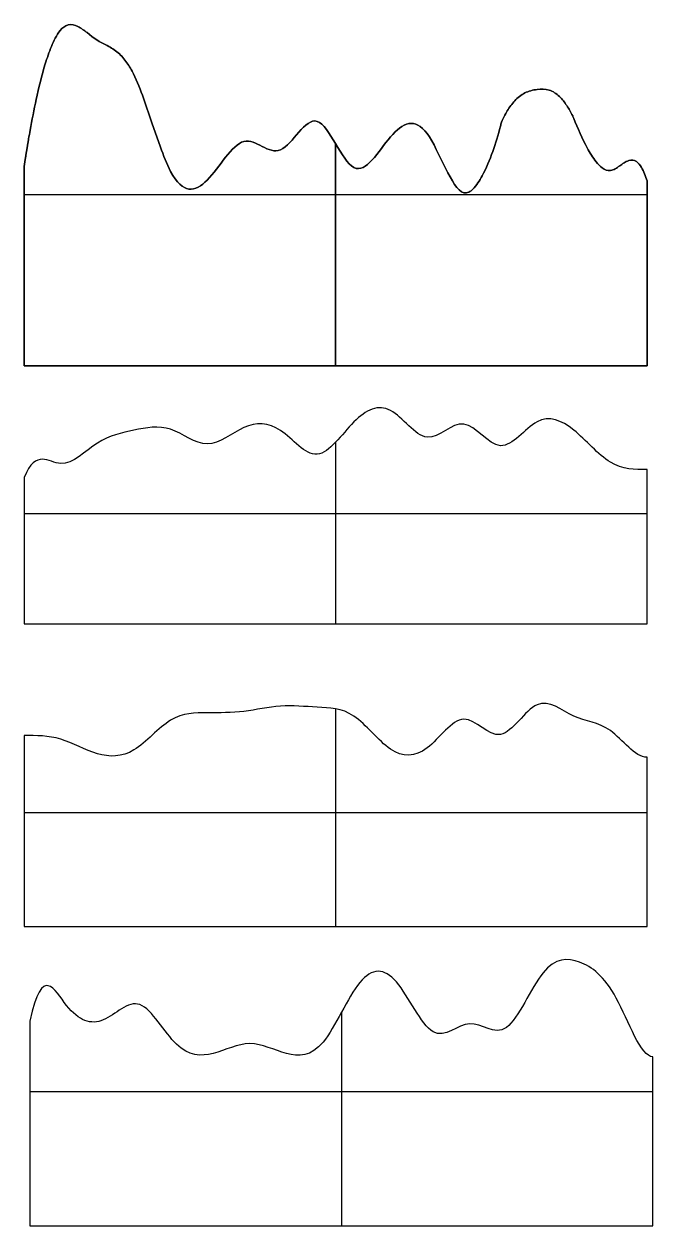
# Model space of a CAD drawing. Header units: inches. Extents: x 255 to 702, y 52 to 457.
# Drawn here: x 255 to 467, y 51.9 to 457.1 of the extents above; entities that cross this region are included whole.
import ezdxf

# ---------------------------------------------------------------- set-up
doc = ezdxf.new("R2010")
doc.units = ezdxf.units.IN
doc.header["$MEASUREMENT"] = 0
doc.layers.add('海浪$关键海浪支撑', color=18, linetype='Continuous', true_color=0x000000)

msp = doc.modelspace()

# ---------------------------------------------------------------- linework, layer by layer
at = {"layer": '海浪$关键海浪支撑'}
for p, q in [((267.22, 454.94, 238.11), (267.22, 454.94, 239.11)), ((269.91, 456.82, 238.11), (269.91, 456.82, 239.11)), ((273.16, 456.28, 238.11), (273.16, 456.28, 239.11)), ((276.24, 454.21, 238.11), (276.24, 454.21, 239.11)), ((279.22, 451.99, 238.11), (279.22, 451.99, 239.11)), ((283.07, 449.85, 238.11), (283.07, 449.85, 239.11)), ((264.21, 449.51, 238.11), (264.21, 449.51, 239.11)), ((286.73, 447.38, 238.11), (286.73, 447.38, 239.11)), ((262.16, 443.66, 238.11), (262.16, 443.66, 239.11)), ((289.68, 444.08, 238.11), (289.68, 444.08, 239.11)), ((291.92, 440.26, 238.11), (291.92, 440.26, 239.11)), ((423.8, 433.86, 238.11), (423.8, 433.86, 239.11)), ((427.94, 435.04, 238.11), (427.94, 435.04, 239.11)), ((432, 434.81, 238.11), (432, 434.81, 239.11)), ((259.11, 431.68, 238.11), (259.11, 431.68, 239.11)), ((295.26, 432.14, 238.11), (295.26, 432.14, 239.11)), ((295.26, 432.14, 239.11), (298.13, 423.84, 239.11)), ((298.13, 423.84, 238.11), (295.26, 432.14, 238.11)), ((295.26, 432.14, 238.61), (298.13, 423.84, 238.61)), ((420.4, 431.23, 238.11), (420.4, 431.23, 239.11)), ((435.47, 432.69, 238.11), (435.47, 432.69, 239.11)), ((437.95, 429.61, 238.11), (437.95, 429.61, 239.11)), ((296.72, 428, 238.11), (296.72, 428, 239.11)), ((416.88, 425.96, 238.11), (416.88, 425.96, 239.11)), ((417.91, 427.81, 238.11), (417.91, 427.81, 239.11)), ((438.98, 427.92, 238.11), (438.98, 427.92, 239.11)), ((439.94, 426.19, 238.11), (439.94, 426.19, 239.11)), ((298.13, 423.84, 238.11), (298.13, 423.84, 239.11)), ((298.13, 423.84, 239.11), (301.01, 415.54, 239.11)), ((301.01, 415.54, 238.11), (298.13, 423.84, 238.11)), ((298.13, 423.84, 238.61), (301.01, 415.54, 238.61)), ((353.82, 424.29, 238.11), (353.82, 424.29, 239.11)), ((415.59, 422.64, 238.11), (415.59, 422.64, 239.11)), ((415.95, 424.05, 238.11), (415.95, 424.05, 239.11)), ((440.29, 425.26, 238.11), (440.29, 425.26, 239.11)), ((256.38, 417.44, 238.11), (256.38, 417.44, 239.11)), ((256.42, 417.63, 238.11), (256.42, 417.63, 239.11)), ((256.54, 418.38, 238.11), (256.54, 418.38, 239.11)), ((257.06, 421.28, 238.11), (257.06, 421.28, 239.11)), ((299.54, 419.68, 238.11), (299.54, 419.68, 239.11)), ((329.12, 417.52, 238.11), (329.12, 417.52, 239.11)), ((378.53, 419.05, 238.11), (378.53, 419.05, 239.11)), ((390.88, 420.16, 238.11), (390.88, 420.16, 239.11)), ((255.71, 413.38, 238.11), (255.71, 413.38, 239.11)), ((255.74, 413.58, 238.11), (255.74, 413.58, 239.11)), ((255.77, 413.78, 238.11), (255.77, 413.78, 239.11)), ((255.8, 413.98, 238.11), (255.8, 413.98, 239.11)), ((255.84, 414.17, 238.11), (255.84, 414.17, 239.11)), ((255.87, 414.37, 238.11), (255.87, 414.37, 239.11)), ((255.9, 414.57, 238.11), (255.9, 414.57, 239.11)), ((255.93, 414.76, 238.11), (255.93, 414.76, 239.11)), ((255.97, 414.96, 238.11), (255.97, 414.96, 239.11)), ((256, 415.15, 238.11), (256, 415.15, 239.11)), ((256.03, 415.34, 238.11), (256.03, 415.34, 239.11)), ((256.06, 415.54, 238.11), (256.06, 415.54, 239.11)), ((256.09, 415.73, 238.11), (256.09, 415.73, 239.11)), ((256.13, 415.92, 238.11), (256.13, 415.92, 239.11)), ((256.16, 416.11, 238.11), (256.16, 416.11, 239.11)), ((256.19, 416.31, 238.11), (256.19, 416.31, 239.11)), ((256.22, 416.5, 238.11), (256.22, 416.5, 239.11)), ((256.25, 416.69, 238.11), (256.25, 416.69, 239.11)), ((256.29, 416.88, 238.11), (256.29, 416.88, 239.11)), ((256.32, 417.07, 238.11), (256.32, 417.07, 239.11)), ((256.35, 417.26, 238.11), (256.35, 417.26, 239.11)), ((301.01, 415.54, 238.11), (301.01, 415.54, 239.11)), ((335.29, 415.83, 238.11), (335.29, 415.83, 239.11)), ((341.47, 414.69, 238.11), (341.47, 414.69, 239.11)), ((360, 416.8, 238.11), (360, 341.89, 238.11)), ((360, 341.89, 239.11), (360, 416.8, 239.11)), ((412.97, 414.09, 238.11), (412.97, 414.09, 239.11)), ((444.83, 415.34, 238.11), (444.83, 415.34, 239.11)), ((255.06, 409.31, 238.11), (255.06, 409.31, 239.11)), ((255.1, 409.52, 238.11), (255.1, 409.52, 239.11)), ((255.13, 409.73, 238.11), (255.13, 409.73, 239.11)), ((255.16, 409.93, 238.11), (255.16, 409.93, 239.11)), ((255.19, 410.14, 238.11), (255.19, 410.14, 239.11)), ((255.23, 410.35, 238.11), (255.23, 410.35, 239.11)), ((255.26, 410.55, 238.11), (255.26, 410.55, 239.11)), ((255.29, 410.76, 238.11), (255.29, 410.76, 239.11)), ((255.32, 410.96, 238.11), (255.32, 410.96, 239.11)), ((255.35, 411.17, 238.11), (255.35, 411.17, 239.11)), ((255.39, 411.37, 238.11), (255.39, 411.37, 239.11)), ((255.42, 411.58, 238.11), (255.42, 411.58, 239.11)), ((255.45, 411.78, 238.11), (255.45, 411.78, 239.11)), ((255.48, 411.98, 238.11), (255.48, 411.98, 239.11)), ((255.51, 412.18, 238.11), (255.51, 412.18, 239.11)), ((255.55, 412.38, 238.11), (255.55, 412.38, 239.11)), ((255.58, 412.59, 238.11), (255.58, 412.59, 239.11)), ((255.61, 412.79, 238.11), (255.61, 412.79, 239.11)), ((255.64, 412.99, 238.11), (255.64, 412.99, 239.11)), ((255.68, 413.18, 238.11), (255.68, 413.18, 239.11)), ((322.94, 412.21, 238.11), (322.94, 412.21, 239.11)), ((447.86, 410.62, 238.11), (447.86, 410.62, 239.11)), ((455.79, 409.28, 238.11), (455.79, 409.28, 239.11)), ((457.25, 410.28, 238.11), (457.25, 410.28, 239.11)), ((458.82, 411.07, 238.11), (458.82, 411.07, 239.11)), ((461.43, 410.76, 238.11), (461.43, 410.76, 239.11)), ((255, 341.89, 239.11), (255, 408.89, 239.11)), ((255, 408.89, 238.11), (255, 341.89, 238.11)), ((255, 408.89, 238.11), (255, 408.89, 239.11)), ((255, 341.89, 238.61), (255, 408.89, 238.61)), ((255.03, 409.1, 238.11), (255.03, 409.1, 239.11)), ((304.41, 407.44, 238.11), (304.41, 407.44, 239.11)), ((366.18, 408.73, 238.11), (366.18, 408.73, 239.11)), ((409.41, 405.89, 238.11), (409.41, 405.89, 239.11)), ((449.9, 408.59, 238.11), (449.9, 408.59, 239.11)), ((452.65, 407.71, 238.11), (452.65, 407.71, 239.11)), ((454.31, 408.32, 238.11), (454.31, 408.32, 239.11)), ((463.13, 408.77, 238.11), (463.13, 408.77, 239.11)), ((310.59, 401.45, 238.11), (310.59, 401.45, 239.11)), ((316.76, 404.51, 238.11), (316.76, 404.51, 239.11)), ((406.32, 401.45, 238.11), (406.32, 401.45, 239.11)), ((465, 404.27, 239.11), (465, 341.89, 239.11)), ((465, 341.89, 238.11), (465, 404.27, 238.11)), ((465, 404.27, 238.11), (465, 404.27, 239.11)), ((465, 404.27, 238.61), (465, 341.89, 238.61)), ((465, 399.5, 238.11), (255, 399.5, 238.11)), ((465, 399.5, 239.11), (255, 399.5, 239.11)), ((403.24, 400.24, 238.11), (403.24, 400.24, 239.11)), ((404.94, 400.44, 238.11), (404.94, 400.44, 239.11)), ((255, 375.39, 238.11), (255, 375.39, 239.11)), ((465, 373.08, 238.11), (465, 373.08, 239.11)), ((465, 341.89, 239.11), (255, 341.89, 239.11)), ((255, 341.89, 238.11), (465, 341.89, 238.11)), ((255, 341.89, 238.11), (255, 341.89, 239.11)), ((465, 341.89, 238.61), (255, 341.89, 238.61)), ((360, 341.89, 238.11), (360, 341.89, 239.11)), ((465, 341.89, 238.11), (465, 341.89, 239.11)), ((378.53, 326.83, 2.11), (378.53, 326.83, 3.11)), ((292.06, 320.16, 2.11), (292.06, 320.16, 3.11)), ((304.41, 320.48, 2.11), (304.41, 320.48, 3.11)), ((329.12, 321.06, 2.11), (329.12, 321.06, 3.11)), ((366.18, 322.95, 2.11), (366.18, 322.95, 3.11)), ((403.24, 322.26, 2.11), (403.24, 322.26, 3.11)), ((427.94, 323.01, 2.11), (427.94, 323.01, 3.11)), ((440.29, 320.23, 2.11), (440.29, 320.23, 3.11)), ((341.47, 320.09, 2.11), (341.47, 320.09, 3.11)), ((360, 316.09, 2.11), (360, 254.89, 2.11)), ((360, 316.09, 3.11), (360, 254.89, 3.11)), ((390.88, 317.8, 2.11), (390.88, 317.8, 3.11)), ((279.71, 315.82, 2.11), (279.71, 315.82, 3.11)), ((316.76, 315.53, 2.11), (316.76, 315.53, 3.11)), ((353.82, 312.06, 2.11), (353.82, 312.06, 3.11)), ((415.59, 314.94, 2.11), (415.59, 314.94, 3.11)), ((267.35, 308.94, 2.11), (267.35, 308.94, 3.11)), ((452.65, 309.39, 2.11), (452.65, 309.39, 3.11)), ((255, 304.26, 2.11), (255, 254.89, 2.11)), ((255, 304.26, 3.11), (255, 254.89, 3.11)), ((255, 304.26, 2.11), (255, 304.26, 3.11)), ((255, 304.26, 2.61), (255, 254.89, 2.61)), ((465, 254.89, 2.11), (465, 306.89, 2.11)), ((465, 306.89, 2.11), (465, 306.89, 3.11)), ((465, 254.89, 3.11), (465, 306.89, 3.11)), ((465, 254.89, 2.61), (465, 306.89, 2.61)), ((465, 291.97, 2.11), (255, 291.97, 2.11)), ((465, 291.97, 3.11), (255, 291.97, 3.11)), ((465, 280.89, 2.11), (465, 280.89, 3.11)), ((255, 279.57, 2.11), (255, 279.57, 3.11)), ((255, 254.89, 2.11), (255, 254.89, 3.11)), ((255, 254.89, 2.11), (465, 254.89, 2.11)), ((255, 254.89, 3.11), (465, 254.89, 3.11)), ((255, 254.89, 2.61), (465, 254.89, 2.61)), ((360, 254.89, 2.11), (360, 254.89, 3.11)), ((465, 254.89, 2.11), (465, 254.89, 3.11)), ((341.47, 227.17, 52.11), (341.47, 227.17, 53.11)), ((427.94, 227.61, 52.11), (427.94, 227.61, 53.11)), ((316.76, 224.89, 52.11), (316.76, 224.89, 53.11)), ((329.12, 225.39, 52.11), (329.12, 225.39, 53.11)), ((353.82, 226.78, 52.11), (353.82, 226.78, 53.11)), ((360, 226.24, 52.11), (360, 152.89, 52.11)), ((360, 226.24, 53.11), (360, 152.89, 53.11)), ((366.18, 223.78, 52.11), (366.18, 223.78, 53.11)), ((440.29, 223.78, 52.11), (440.29, 223.78, 53.11)), ((304.41, 222.39, 52.11), (304.41, 222.39, 53.11)), ((403.24, 222.73, 52.11), (403.24, 222.73, 53.11)), ((452.65, 218.89, 52.11), (452.65, 218.89, 53.11)), ((255, 217.23, 52.11), (255, 152.89, 52.11)), ((255, 217.23, 53.11), (255, 152.89, 53.11)), ((255, 217.23, 52.11), (255, 217.23, 53.11)), ((255, 217.23, 52.61), (255, 152.89, 52.61)), ((267.35, 216, 52.11), (267.35, 216, 53.11)), ((415.59, 217.61, 52.11), (415.59, 217.61, 53.11)), ((279.71, 211.11, 52.11), (279.71, 211.11, 53.11)), ((292.06, 212.39, 52.11), (292.06, 212.39, 53.11)), ((378.53, 212.67, 52.11), (378.53, 212.67, 53.11)), ((390.88, 213.06, 52.11), (390.88, 213.06, 53.11)), ((465, 152.89, 52.11), (465, 209.89, 52.11)), ((465, 209.89, 52.11), (465, 209.89, 53.11)), ((465, 152.89, 53.11), (465, 209.89, 53.11)), ((465, 152.89, 52.61), (465, 209.89, 52.61)), ((465, 191.17, 52.11), (255, 191.17, 52.11)), ((465, 191.17, 53.11), (255, 191.17, 53.11)), ((255, 185.06, 52.11), (255, 185.06, 53.11)), ((465, 181.39, 52.11), (465, 181.39, 53.11)), ((255, 152.89, 52.11), (255, 152.89, 53.11)), ((255, 152.89, 52.11), (465, 152.89, 52.11)), ((255, 152.89, 53.11), (465, 152.89, 53.11)), ((255, 152.89, 52.61), (465, 152.89, 52.61)), ((360, 152.89, 52.11), (360, 152.89, 53.11)), ((465, 152.89, 52.11), (465, 152.89, 53.11)), ((442.29, 140.82, 202.11), (442.29, 140.82, 203.11)), ((368.18, 133.96, 202.11), (368.18, 133.96, 203.11)), ((380.53, 134.17, 202.11), (380.53, 134.17, 203.11)), ((429.94, 137.21, 202.11), (429.94, 137.21, 203.11)), ((269.35, 126.25, 202.11), (269.35, 126.25, 203.11)), ((294.06, 126.5, 202.11), (294.06, 126.5, 203.11)), ((454.65, 128.65, 202.11), (454.65, 128.65, 203.11)), ((362, 123.93, 202.11), (362, 51.89, 202.11)), ((362, 123.93, 203.11), (362, 51.89, 203.11)), ((257, 120.97, 202.11), (257, 51.89, 202.11)), ((257, 120.97, 203.11), (257, 51.89, 203.11)), ((257, 120.97, 202.11), (257, 120.97, 203.11)), ((257, 120.97, 202.61), (257, 51.89, 202.61)), ((281.71, 121.35, 202.11), (281.71, 121.35, 203.11)), ((405.24, 120.07, 202.11), (405.24, 120.07, 203.11)), ((417.59, 118.84, 202.11), (417.59, 118.84, 203.11)), ((355.82, 113.91, 202.11), (355.82, 113.91, 203.11)), ((392.88, 117.39, 202.11), (392.88, 117.39, 203.11)), ((306.41, 113.13, 202.11), (306.41, 113.13, 203.11)), ((318.76, 110.07, 202.11), (318.76, 110.07, 203.11)), ((331.12, 113.36, 202.11), (331.12, 113.36, 203.11)), ((343.47, 110.01, 202.11), (343.47, 110.01, 203.11)), ((467, 51.89, 202.11), (467, 108.89, 202.11)), ((467, 108.89, 202.11), (467, 108.89, 203.11)), ((467, 51.89, 203.11), (467, 108.89, 203.11)), ((467, 51.89, 202.61), (467, 108.89, 202.61)), ((467, 97.12, 202.11), (257, 97.12, 202.11)), ((467, 97.12, 203.11), (257, 97.12, 203.11)), ((257, 86.43, 202.11), (257, 86.43, 203.11)), ((467, 80.39, 202.11), (467, 80.39, 203.11)), ((257, 51.89, 202.11), (257, 51.89, 203.11)), ((257, 51.89, 202.11), (467, 51.89, 202.11)), ((257, 51.89, 203.11), (467, 51.89, 203.11)), ((257, 51.89, 202.61), (467, 51.89, 202.61)), ((362, 51.89, 202.11), (362, 51.89, 203.11)), ((467, 51.89, 202.11), (467, 51.89, 203.11))]:
    msp.add_line(p, q, dxfattribs=at)
for centre in [(296.36, 478.19, 239.11), (296.36, 478.19, 238.61)]:
    msp.add_arc(centre, 31.31, 230.0128, 244.8831, dxfattribs=at)
at = {"layer": '海浪$关键海浪支撑', "extrusion": (0, 0, -1)}
msp.add_arc((-296.36, 478.19, -238.11), 31.31, 295.1169, 309.9872, dxfattribs=at)
at = {"layer": '海浪$关键海浪支撑'}
for points, knots in [([(255, 408.89, 239.11), (255.01, 408.96, 239.11), (255.02, 409.03, 239.11), (255.03, 409.1, 239.11), (255.04, 409.17, 239.11), (255.05, 409.24, 239.11), (255.06, 409.31, 239.11), (255.08, 409.38, 239.11), (255.09, 409.45, 239.11), (255.1, 409.52, 239.11), (255.11, 409.59, 239.11), (255.12, 409.66, 239.11), (255.13, 409.73, 239.11), (255.14, 409.8, 239.11), (255.15, 409.87, 239.11), (255.16, 409.93, 239.11), (255.17, 410, 239.11), (255.18, 410.07, 239.11), (255.19, 410.14, 239.11), (255.2, 410.21, 239.11), (255.21, 410.28, 239.11), (255.23, 410.35, 239.11), (255.24, 410.42, 239.11), (255.25, 410.48, 239.11), (255.26, 410.55, 239.11), (255.27, 410.62, 239.11), (255.28, 410.69, 239.11), (255.29, 410.76, 239.11), (255.3, 410.83, 239.11), (255.31, 410.9, 239.11), (255.32, 410.96, 239.11), (255.33, 411.03, 239.11), (255.34, 411.1, 239.11), (255.35, 411.17, 239.11), (255.36, 411.24, 239.11), (255.38, 411.3, 239.11), (255.39, 411.37, 239.11), (255.4, 411.44, 239.11), (255.41, 411.51, 239.11), (255.42, 411.58, 239.11), (255.43, 411.64, 239.11), (255.44, 411.71, 239.11), (255.45, 411.78, 239.11), (255.46, 411.85, 239.11), (255.47, 411.91, 239.11), (255.48, 411.98, 239.11), (255.49, 412.05, 239.11), (255.5, 412.12, 239.11), (255.51, 412.18, 239.11), (255.53, 412.25, 239.11), (255.54, 412.32, 239.11), (255.55, 412.38, 239.11), (255.56, 412.45, 239.11), (255.57, 412.52, 239.11), (255.58, 412.59, 239.11), (255.59, 412.65, 239.11), (255.6, 412.72, 239.11), (255.61, 412.79, 239.11), (255.62, 412.85, 239.11), (255.63, 412.92, 239.11), (255.64, 412.99, 239.11), (255.65, 413.05, 239.11), (255.66, 413.12, 239.11), (255.68, 413.18, 239.11), (255.69, 413.25, 239.11), (255.7, 413.32, 239.11), (255.71, 413.38, 239.11), (255.72, 413.45, 239.11), (255.73, 413.52, 239.11), (255.74, 413.58, 239.11), (255.75, 413.65, 239.11), (255.76, 413.71, 239.11), (255.77, 413.78, 239.11), (255.78, 413.85, 239.11), (255.79, 413.91, 239.11), (255.8, 413.98, 239.11), (255.81, 414.04, 239.11), (255.83, 414.11, 239.11), (255.84, 414.17, 239.11), (255.85, 414.24, 239.11), (255.86, 414.3, 239.11), (255.87, 414.37, 239.11), (255.88, 414.44, 239.11), (255.89, 414.5, 239.11), (255.9, 414.57, 239.11), (255.91, 414.63, 239.11), (255.92, 414.7, 239.11), (255.93, 414.76, 239.11), (255.94, 414.83, 239.11), (255.95, 414.89, 239.11), (255.97, 414.96, 239.11), (255.98, 415.02, 239.11), (255.99, 415.09, 239.11), (256, 415.15, 239.11), (256.01, 415.22, 239.11), (256.02, 415.28, 239.11), (256.03, 415.34, 239.11), (256.04, 415.41, 239.11), (256.05, 415.47, 239.11), (256.06, 415.54, 239.11), (256.07, 415.6, 239.11), (256.08, 415.67, 239.11), (256.09, 415.73, 239.11), (256.1, 415.79, 239.11), (256.12, 415.86, 239.11), (256.13, 415.92, 239.11), (256.14, 415.99, 239.11), (256.15, 416.05, 239.11), (256.16, 416.11, 239.11), (256.17, 416.18, 239.11), (256.18, 416.24, 239.11), (256.19, 416.31, 239.11), (256.2, 416.37, 239.11), (256.21, 416.43, 239.11), (256.22, 416.5, 239.11), (256.23, 416.56, 239.11), (256.24, 416.62, 239.11), (256.25, 416.69, 239.11), (256.27, 416.75, 239.11), (256.28, 416.81, 239.11), (256.29, 416.88, 239.11), (256.3, 416.94, 239.11), (256.31, 417, 239.11), (256.32, 417.07, 239.11), (256.33, 417.13, 239.11), (256.34, 417.19, 239.11), (256.35, 417.26, 239.11), (256.36, 417.32, 239.11), (256.37, 417.38, 239.11), (256.38, 417.44, 239.11), (256.39, 417.51, 239.11), (256.4, 417.57, 239.11), (256.42, 417.63, 239.11), (256.46, 417.88, 239.11), (256.5, 418.13, 239.11), (256.54, 418.38, 239.11), (256.71, 419.35, 239.11), (256.88, 420.32, 239.11), (257.06, 421.28, 239.11), (257.68, 424.73, 239.11), (258.37, 428.26, 239.11), (259.11, 431.68, 239.11), (259.96, 435.59, 239.11), (260.99, 439.82, 239.11), (262.75, 445.59, 239.11), (263.44, 447.64, 239.11), (264.94, 451.28, 239.11), (265.97, 453.45, 239.11), (267.22, 454.94, 239.11), (267.92, 455.78, 239.11), (268.81, 456.55, 239.11), (271.05, 457.1, 239.11), (272.16, 456.78, 239.11), (273.16, 456.28, 239.11), (274.22, 455.74, 239.11), (275.3, 454.93, 239.11), (276.24, 454.21, 239.11)], [764.754858, 764.754858, 764.754858, 764.754858, 764.966812, 764.966812, 764.966812, 765.178261, 765.178261, 765.178261, 765.389207, 765.389207, 765.389207, 765.599648, 765.599648, 765.599648, 765.809586, 765.809586, 765.809586, 766.019022, 766.019022, 766.019022, 766.227954, 766.227954, 766.227954, 766.436384, 766.436384, 766.436384, 766.644312, 766.644312, 766.644312, 766.851739, 766.851739, 766.851739, 767.058664, 767.058664, 767.058664, 767.265088, 767.265088, 767.265088, 767.471011, 767.471011, 767.471011, 767.676435, 767.676435, 767.676435, 767.881358, 767.881358, 767.881358, 768.085782, 768.085782, 768.085782, 768.289706, 768.289706, 768.289706, 768.493132, 768.493132, 768.493132, 768.69606, 768.69606, 768.69606, 768.898489, 768.898489, 768.898489, 769.100421, 769.100421, 769.100421, 769.301855, 769.301855, 769.301855, 769.502792, 769.502792, 769.502792, 769.703233, 769.703233, 769.703233, 769.903177, 769.903177, 769.903177, 770.102626, 770.102626, 770.102626, 770.301579, 770.301579, 770.301579, 770.500037, 770.500037, 770.500037, 770.698, 770.698, 770.698, 770.895469, 770.895469, 770.895469, 771.092444, 771.092444, 771.092444, 771.288926, 771.288926, 771.288926, 771.484914, 771.484914, 771.484914, 771.680409, 771.680409, 771.680409, 771.875412, 771.875412, 771.875412, 772.069922, 772.069922, 772.069922, 772.263941, 772.263941, 772.263941, 772.457469, 772.457469, 772.457469, 772.650506, 772.650506, 772.650506, 772.843052, 772.843052, 772.843052, 773.035108, 773.035108, 773.035108, 773.226674, 773.226674, 773.226674, 773.417751, 773.417751, 773.417751, 773.608338, 773.608338, 773.608338, 774.365807, 774.365807, 774.365807, 777.318011, 777.318011, 777.318011, 787.913057, 787.913057, 787.913057, 800.435398, 800.435398, 806.759547, 806.759547, 812.742161, 812.742161, 812.742161, 816.12213, 816.12213, 819.605108, 819.605108, 819.605108, 823.281787, 823.281787, 823.281787, 823.281787]), ([(276.24, 454.21, 238.11), (275.3, 454.93, 238.11), (274.22, 455.74, 238.11), (273.16, 456.28, 238.11), (272.16, 456.78, 238.11), (271.05, 457.1, 238.11), (268.81, 456.55, 238.11), (267.92, 455.78, 238.11), (267.22, 454.94, 238.11), (265.97, 453.45, 238.11), (264.94, 451.28, 238.11), (263.44, 447.64, 238.11), (262.75, 445.59, 238.11), (260.99, 439.82, 238.11), (259.96, 435.59, 238.11), (259.11, 431.68, 238.11), (258.37, 428.26, 238.11), (257.68, 424.73, 238.11), (257.06, 421.28, 238.11), (256.88, 420.32, 238.11), (256.71, 419.35, 238.11), (256.54, 418.38, 238.11), (256.5, 418.13, 238.11), (256.46, 417.88, 238.11), (256.42, 417.63, 238.11), (256.4, 417.57, 238.11), (256.39, 417.51, 238.11), (256.38, 417.44, 238.11), (256.37, 417.38, 238.11), (256.36, 417.32, 238.11), (256.35, 417.26, 238.11), (256.34, 417.19, 238.11), (256.33, 417.13, 238.11), (256.32, 417.07, 238.11), (256.31, 417, 238.11), (256.3, 416.94, 238.11), (256.29, 416.88, 238.11), (256.28, 416.81, 238.11), (256.27, 416.75, 238.11), (256.25, 416.69, 238.11), (256.24, 416.62, 238.11), (256.23, 416.56, 238.11), (256.22, 416.5, 238.11), (256.21, 416.43, 238.11), (256.2, 416.37, 238.11), (256.19, 416.31, 238.11), (256.18, 416.24, 238.11), (256.17, 416.18, 238.11), (256.16, 416.11, 238.11), (256.15, 416.05, 238.11), (256.14, 415.99, 238.11), (256.13, 415.92, 238.11), (256.12, 415.86, 238.11), (256.1, 415.79, 238.11), (256.09, 415.73, 238.11), (256.08, 415.67, 238.11), (256.07, 415.6, 238.11), (256.06, 415.54, 238.11), (256.05, 415.47, 238.11), (256.04, 415.41, 238.11), (256.03, 415.34, 238.11), (256.02, 415.28, 238.11), (256.01, 415.22, 238.11), (256, 415.15, 238.11), (255.99, 415.09, 238.11), (255.98, 415.02, 238.11), (255.97, 414.96, 238.11), (255.95, 414.89, 238.11), (255.94, 414.83, 238.11), (255.93, 414.76, 238.11), (255.92, 414.7, 238.11), (255.91, 414.63, 238.11), (255.9, 414.57, 238.11), (255.89, 414.5, 238.11), (255.88, 414.44, 238.11), (255.87, 414.37, 238.11), (255.86, 414.3, 238.11), (255.85, 414.24, 238.11), (255.84, 414.17, 238.11), (255.83, 414.11, 238.11), (255.81, 414.04, 238.11), (255.8, 413.98, 238.11), (255.79, 413.91, 238.11), (255.78, 413.85, 238.11), (255.77, 413.78, 238.11), (255.76, 413.71, 238.11), (255.75, 413.65, 238.11), (255.74, 413.58, 238.11), (255.73, 413.52, 238.11), (255.72, 413.45, 238.11), (255.71, 413.38, 238.11), (255.7, 413.32, 238.11), (255.69, 413.25, 238.11), (255.68, 413.18, 238.11), (255.66, 413.12, 238.11), (255.65, 413.05, 238.11), (255.64, 412.99, 238.11), (255.63, 412.92, 238.11), (255.62, 412.85, 238.11), (255.61, 412.79, 238.11), (255.6, 412.72, 238.11), (255.59, 412.65, 238.11), (255.58, 412.59, 238.11), (255.57, 412.52, 238.11), (255.56, 412.45, 238.11), (255.55, 412.38, 238.11), (255.54, 412.32, 238.11), (255.53, 412.25, 238.11), (255.51, 412.18, 238.11), (255.5, 412.12, 238.11), (255.49, 412.05, 238.11), (255.48, 411.98, 238.11), (255.47, 411.91, 238.11), (255.46, 411.85, 238.11), (255.45, 411.78, 238.11), (255.44, 411.71, 238.11), (255.43, 411.64, 238.11), (255.42, 411.58, 238.11), (255.41, 411.51, 238.11), (255.4, 411.44, 238.11), (255.39, 411.37, 238.11), (255.38, 411.3, 238.11), (255.36, 411.24, 238.11), (255.35, 411.17, 238.11), (255.34, 411.1, 238.11), (255.33, 411.03, 238.11), (255.32, 410.96, 238.11), (255.31, 410.9, 238.11), (255.3, 410.83, 238.11), (255.29, 410.76, 238.11), (255.28, 410.69, 238.11), (255.27, 410.62, 238.11), (255.26, 410.55, 238.11), (255.25, 410.48, 238.11), (255.24, 410.42, 238.11), (255.23, 410.35, 238.11), (255.21, 410.28, 238.11), (255.2, 410.21, 238.11), (255.19, 410.14, 238.11), (255.18, 410.07, 238.11), (255.17, 410, 238.11), (255.16, 409.93, 238.11), (255.15, 409.87, 238.11), (255.14, 409.8, 238.11), (255.13, 409.73, 238.11), (255.12, 409.66, 238.11), (255.11, 409.59, 238.11), (255.1, 409.52, 238.11), (255.09, 409.45, 238.11), (255.08, 409.38, 238.11), (255.06, 409.31, 238.11), (255.05, 409.24, 238.11), (255.04, 409.17, 238.11), (255.03, 409.1, 238.11), (255.02, 409.03, 238.11), (255.01, 408.96, 238.11), (255, 408.89, 238.11)], [-823.281787, -823.281787, -823.281787, -823.281787, -819.605108, -819.605108, -819.605108, -816.12213, -816.12213, -812.742161, -812.742161, -812.742161, -806.759547, -806.759547, -800.435398, -800.435398, -787.913057, -787.913057, -787.913057, -777.318011, -777.318011, -777.318011, -774.365807, -774.365807, -774.365807, -773.608338, -773.608338, -773.608338, -773.417751, -773.417751, -773.417751, -773.226674, -773.226674, -773.226674, -773.035108, -773.035108, -773.035108, -772.843052, -772.843052, -772.843052, -772.650506, -772.650506, -772.650506, -772.457469, -772.457469, -772.457469, -772.263941, -772.263941, -772.263941, -772.069922, -772.069922, -772.069922, -771.875412, -771.875412, -771.875412, -771.680409, -771.680409, -771.680409, -771.484914, -771.484914, -771.484914, -771.288926, -771.288926, -771.288926, -771.092444, -771.092444, -771.092444, -770.895469, -770.895469, -770.895469, -770.698, -770.698, -770.698, -770.500037, -770.500037, -770.500037, -770.301579, -770.301579, -770.301579, -770.102626, -770.102626, -770.102626, -769.903177, -769.903177, -769.903177, -769.703233, -769.703233, -769.703233, -769.502792, -769.502792, -769.502792, -769.301855, -769.301855, -769.301855, -769.100421, -769.100421, -769.100421, -768.898489, -768.898489, -768.898489, -768.69606, -768.69606, -768.69606, -768.493132, -768.493132, -768.493132, -768.289706, -768.289706, -768.289706, -768.085782, -768.085782, -768.085782, -767.881358, -767.881358, -767.881358, -767.676435, -767.676435, -767.676435, -767.471011, -767.471011, -767.471011, -767.265088, -767.265088, -767.265088, -767.058664, -767.058664, -767.058664, -766.851739, -766.851739, -766.851739, -766.644312, -766.644312, -766.644312, -766.436384, -766.436384, -766.436384, -766.227954, -766.227954, -766.227954, -766.019022, -766.019022, -766.019022, -765.809586, -765.809586, -765.809586, -765.599648, -765.599648, -765.599648, -765.389207, -765.389207, -765.389207, -765.178261, -765.178261, -765.178261, -764.966812, -764.966812, -764.966812, -764.754858, -764.754858, -764.754858, -764.754858]), ([(255, 408.89, 238.61), (255.01, 408.96, 238.61), (255.02, 409.03, 238.61), (255.03, 409.1, 238.61), (255.04, 409.17, 238.61), (255.05, 409.24, 238.61), (255.06, 409.31, 238.61), (255.08, 409.38, 238.61), (255.09, 409.45, 238.61), (255.1, 409.52, 238.61), (255.11, 409.59, 238.61), (255.12, 409.66, 238.61), (255.13, 409.73, 238.61), (255.14, 409.8, 238.61), (255.15, 409.87, 238.61), (255.16, 409.93, 238.61), (255.17, 410, 238.61), (255.18, 410.07, 238.61), (255.19, 410.14, 238.61), (255.2, 410.21, 238.61), (255.21, 410.28, 238.61), (255.23, 410.35, 238.61), (255.24, 410.42, 238.61), (255.25, 410.48, 238.61), (255.26, 410.55, 238.61), (255.27, 410.62, 238.61), (255.28, 410.69, 238.61), (255.29, 410.76, 238.61), (255.3, 410.83, 238.61), (255.31, 410.9, 238.61), (255.32, 410.96, 238.61), (255.33, 411.03, 238.61), (255.34, 411.1, 238.61), (255.35, 411.17, 238.61), (255.36, 411.24, 238.61), (255.38, 411.3, 238.61), (255.39, 411.37, 238.61), (255.4, 411.44, 238.61), (255.41, 411.51, 238.61), (255.42, 411.58, 238.61), (255.43, 411.64, 238.61), (255.44, 411.71, 238.61), (255.45, 411.78, 238.61), (255.46, 411.85, 238.61), (255.47, 411.91, 238.61), (255.48, 411.98, 238.61), (255.49, 412.05, 238.61), (255.5, 412.12, 238.61), (255.51, 412.18, 238.61), (255.53, 412.25, 238.61), (255.54, 412.32, 238.61), (255.55, 412.38, 238.61), (255.56, 412.45, 238.61), (255.57, 412.52, 238.61), (255.58, 412.59, 238.61), (255.59, 412.65, 238.61), (255.6, 412.72, 238.61), (255.61, 412.79, 238.61), (255.62, 412.85, 238.61), (255.63, 412.92, 238.61), (255.64, 412.99, 238.61), (255.65, 413.05, 238.61), (255.66, 413.12, 238.61), (255.68, 413.18, 238.61), (255.69, 413.25, 238.61), (255.7, 413.32, 238.61), (255.71, 413.38, 238.61), (255.72, 413.45, 238.61), (255.73, 413.52, 238.61), (255.74, 413.58, 238.61), (255.75, 413.65, 238.61), (255.76, 413.71, 238.61), (255.77, 413.78, 238.61), (255.78, 413.85, 238.61), (255.79, 413.91, 238.61), (255.8, 413.98, 238.61), (255.81, 414.04, 238.61), (255.83, 414.11, 238.61), (255.84, 414.17, 238.61), (255.85, 414.24, 238.61), (255.86, 414.3, 238.61), (255.87, 414.37, 238.61), (255.88, 414.44, 238.61), (255.89, 414.5, 238.61), (255.9, 414.57, 238.61), (255.91, 414.63, 238.61), (255.92, 414.7, 238.61), (255.93, 414.76, 238.61), (255.94, 414.83, 238.61), (255.95, 414.89, 238.61), (255.97, 414.96, 238.61), (255.98, 415.02, 238.61), (255.99, 415.09, 238.61), (256, 415.15, 238.61), (256.01, 415.22, 238.61), (256.02, 415.28, 238.61), (256.03, 415.34, 238.61), (256.04, 415.41, 238.61), (256.05, 415.47, 238.61), (256.06, 415.54, 238.61), (256.07, 415.6, 238.61), (256.08, 415.67, 238.61), (256.09, 415.73, 238.61), (256.1, 415.79, 238.61), (256.12, 415.86, 238.61), (256.13, 415.92, 238.61), (256.14, 415.99, 238.61), (256.15, 416.05, 238.61), (256.16, 416.11, 238.61), (256.17, 416.18, 238.61), (256.18, 416.24, 238.61), (256.19, 416.31, 238.61), (256.2, 416.37, 238.61), (256.21, 416.43, 238.61), (256.22, 416.5, 238.61), (256.23, 416.56, 238.61), (256.24, 416.62, 238.61), (256.25, 416.69, 238.61), (256.27, 416.75, 238.61), (256.28, 416.81, 238.61), (256.29, 416.88, 238.61), (256.3, 416.94, 238.61), (256.31, 417, 238.61), (256.32, 417.07, 238.61), (256.33, 417.13, 238.61), (256.34, 417.19, 238.61), (256.35, 417.26, 238.61), (256.36, 417.32, 238.61), (256.37, 417.38, 238.61), (256.38, 417.44, 238.61), (256.39, 417.51, 238.61), (256.4, 417.57, 238.61), (256.42, 417.63, 238.61), (256.46, 417.88, 238.61), (256.5, 418.13, 238.61), (256.54, 418.38, 238.61), (256.71, 419.35, 238.61), (256.88, 420.32, 238.61), (257.06, 421.28, 238.61), (257.68, 424.73, 238.61), (258.37, 428.26, 238.61), (259.11, 431.68, 238.61), (259.96, 435.59, 238.61), (260.99, 439.82, 238.61), (262.75, 445.59, 238.61), (263.44, 447.64, 238.61), (264.94, 451.28, 238.61), (265.97, 453.45, 238.61), (267.22, 454.94, 238.61), (267.92, 455.78, 238.61), (268.81, 456.55, 238.61), (271.05, 457.1, 238.61), (272.16, 456.78, 238.61), (273.16, 456.28, 238.61), (274.22, 455.74, 238.61), (275.3, 454.93, 238.61), (276.24, 454.21, 238.61)], [764.754858, 764.754858, 764.754858, 764.754858, 764.966812, 764.966812, 764.966812, 765.178261, 765.178261, 765.178261, 765.389207, 765.389207, 765.389207, 765.599648, 765.599648, 765.599648, 765.809586, 765.809586, 765.809586, 766.019022, 766.019022, 766.019022, 766.227954, 766.227954, 766.227954, 766.436384, 766.436384, 766.436384, 766.644312, 766.644312, 766.644312, 766.851739, 766.851739, 766.851739, 767.058664, 767.058664, 767.058664, 767.265088, 767.265088, 767.265088, 767.471011, 767.471011, 767.471011, 767.676435, 767.676435, 767.676435, 767.881358, 767.881358, 767.881358, 768.085782, 768.085782, 768.085782, 768.289706, 768.289706, 768.289706, 768.493132, 768.493132, 768.493132, 768.69606, 768.69606, 768.69606, 768.898489, 768.898489, 768.898489, 769.100421, 769.100421, 769.100421, 769.301855, 769.301855, 769.301855, 769.502792, 769.502792, 769.502792, 769.703233, 769.703233, 769.703233, 769.903177, 769.903177, 769.903177, 770.102626, 770.102626, 770.102626, 770.301579, 770.301579, 770.301579, 770.500037, 770.500037, 770.500037, 770.698, 770.698, 770.698, 770.895469, 770.895469, 770.895469, 771.092444, 771.092444, 771.092444, 771.288926, 771.288926, 771.288926, 771.484914, 771.484914, 771.484914, 771.680409, 771.680409, 771.680409, 771.875412, 771.875412, 771.875412, 772.069922, 772.069922, 772.069922, 772.263941, 772.263941, 772.263941, 772.457469, 772.457469, 772.457469, 772.650506, 772.650506, 772.650506, 772.843052, 772.843052, 772.843052, 773.035108, 773.035108, 773.035108, 773.226674, 773.226674, 773.226674, 773.417751, 773.417751, 773.417751, 773.608338, 773.608338, 773.608338, 774.365807, 774.365807, 774.365807, 777.318011, 777.318011, 777.318011, 787.913057, 787.913057, 787.913057, 800.435398, 800.435398, 806.759547, 806.759547, 812.742161, 812.742161, 812.742161, 816.12213, 816.12213, 819.605108, 819.605108, 819.605108, 823.281787, 823.281787, 823.281787, 823.281787]), ([(283.07, 449.85, 239.11), (284.41, 449.12, 239.11), (285.57, 448.39, 239.11), (287.86, 446.4, 239.11), (288.82, 445.29, 239.11), (290.52, 442.87, 239.11), (291.27, 441.57, 239.11), (291.92, 440.26, 239.11), (293.15, 437.78, 239.11), (294.32, 434.73, 239.11), (295.26, 432.14, 239.11)], [831.520888, 831.520888, 831.520888, 831.520888, 836.036999, 836.036999, 840.436147, 840.436147, 844.778725, 844.778725, 844.778725, 853.464159, 853.464159, 853.464159, 853.464159]), ([(295.26, 432.14, 238.11), (294.32, 434.73, 238.11), (293.15, 437.78, 238.11), (291.92, 440.26, 238.11), (291.27, 441.57, 238.11), (290.52, 442.87, 238.11), (288.82, 445.29, 238.11), (287.86, 446.4, 238.11), (285.57, 448.39, 238.11), (284.41, 449.12, 238.11), (283.07, 449.85, 238.11)], [-853.464159, -853.464159, -853.464159, -853.464159, -844.778725, -844.778725, -844.778725, -840.436147, -840.436147, -836.036999, -836.036999, -831.520888, -831.520888, -831.520888, -831.520888]), ([(283.07, 449.85, 238.61), (284.41, 449.12, 238.61), (285.57, 448.39, 238.61), (287.86, 446.4, 238.61), (288.82, 445.29, 238.61), (290.52, 442.87, 238.61), (291.27, 441.57, 238.61), (291.92, 440.26, 238.61), (293.15, 437.78, 238.61), (294.32, 434.73, 238.61), (295.26, 432.14, 238.61)], [831.520888, 831.520888, 831.520888, 831.520888, 836.036999, 836.036999, 840.436147, 840.436147, 844.778725, 844.778725, 844.778725, 853.464159, 853.464159, 853.464159, 853.464159]), ([(439.94, 426.19, 238.11), (439.63, 426.77, 238.11), (439.31, 427.35, 238.11), (438.65, 428.49, 238.11), (438.31, 429.06, 238.11), (437.23, 430.7, 238.11), (436.41, 431.78, 238.11), (434.47, 433.65, 238.11), (433.34, 434.41, 238.11), (430.67, 435.21, 238.11), (429.31, 435.21, 238.11), (427.94, 435.04, 238.11), (426.5, 434.87, 238.11), (425.11, 434.52, 238.11), (422.49, 433.21, 238.11), (421.39, 432.31, 238.11), (419.45, 430.2, 238.11), (418.63, 429.01, 238.11), (417.54, 427.21, 238.11), (417.2, 426.58, 238.11), (416.55, 425.33, 238.11), (416.24, 424.69, 238.11), (415.95, 424.05, 238.11)], [-1082.165162, -1082.165162, -1082.165162, -1082.165162, -1080.182387, -1080.182387, -1078.200374, -1078.200374, -1074.27802, -1074.27802, -1070.103935, -1070.103935, -1065.962292, -1065.962292, -1065.962292, -1061.602373, -1061.602373, -1057.226522, -1057.226522, -1053.014308, -1053.014308, -1050.895992, -1050.895992, -1048.777199, -1048.777199, -1048.777199, -1048.777199]), ([(415.95, 424.05, 239.11), (416.24, 424.69, 239.11), (416.55, 425.33, 239.11), (417.2, 426.58, 239.11), (417.54, 427.21, 239.11), (418.63, 429.01, 239.11), (419.45, 430.2, 239.11), (421.39, 432.31, 239.11), (422.49, 433.21, 239.11), (425.11, 434.52, 239.11), (426.5, 434.87, 239.11), (427.94, 435.04, 239.11), (429.31, 435.21, 239.11), (430.67, 435.21, 239.11), (433.34, 434.41, 239.11), (434.47, 433.65, 239.11), (436.41, 431.78, 239.11), (437.23, 430.7, 239.11), (438.31, 429.06, 239.11), (438.65, 428.49, 239.11), (439.31, 427.35, 239.11), (439.63, 426.77, 239.11), (439.94, 426.19, 239.11)], [1048.777199, 1048.777199, 1048.777199, 1048.777199, 1050.895992, 1050.895992, 1053.014308, 1053.014308, 1057.226522, 1057.226522, 1061.602373, 1061.602373, 1065.962292, 1065.962292, 1065.962292, 1070.103935, 1070.103935, 1074.27802, 1074.27802, 1078.200374, 1078.200374, 1080.182387, 1080.182387, 1082.165162, 1082.165162, 1082.165162, 1082.165162]), ([(415.95, 424.05, 238.61), (416.24, 424.69, 238.61), (416.55, 425.33, 238.61), (417.2, 426.58, 238.61), (417.54, 427.21, 238.61), (418.63, 429.01, 238.61), (419.45, 430.2, 238.61), (421.39, 432.31, 238.61), (422.49, 433.21, 238.61), (425.11, 434.52, 238.61), (426.5, 434.87, 238.61), (427.94, 435.04, 238.61), (429.31, 435.21, 238.61), (430.67, 435.21, 238.61), (433.34, 434.41, 238.61), (434.47, 433.65, 238.61), (436.41, 431.78, 238.61), (437.23, 430.7, 238.61), (438.31, 429.06, 238.61), (438.65, 428.49, 238.61), (439.31, 427.35, 238.61), (439.63, 426.77, 238.61), (439.94, 426.19, 238.61)], [1048.777199, 1048.777199, 1048.777199, 1048.777199, 1050.895992, 1050.895992, 1053.014308, 1053.014308, 1057.226522, 1057.226522, 1061.602373, 1061.602373, 1065.962292, 1065.962292, 1065.962292, 1070.103935, 1070.103935, 1074.27802, 1074.27802, 1078.200374, 1078.200374, 1080.182387, 1080.182387, 1082.165162, 1082.165162, 1082.165162, 1082.165162]), ([(415.95, 424.05, 238.11), (415.83, 423.58, 238.11), (415.71, 423.11, 238.11), (415.59, 422.64, 238.11), (414.84, 419.76, 238.11), (413.97, 416.88, 238.11), (412, 411.39, 238.11), (410.77, 408.42, 238.11), (409.41, 405.89, 238.11), (408.62, 404.42, 238.11), (407.53, 402.62, 238.11), (406.32, 401.45, 238.11), (405.92, 401.06, 238.11), (405.45, 400.68, 238.11), (404.4, 400.18, 238.11), (403.82, 400.09, 238.11), (403.24, 400.24, 238.11), (399.12, 401.34, 238.11), (395, 414.53, 238.11), (390.88, 420.16, 238.11), (386.76, 425.79, 238.11), (382.65, 423.86, 238.11), (378.53, 419.05, 238.11), (374.41, 414.25, 238.11), (370.29, 406.57, 238.11), (366.18, 408.73, 238.11), (362.06, 410.89, 238.11), (357.94, 422.89, 238.11), (353.82, 424.29, 238.11), (349.71, 425.68, 238.11), (345.59, 416.47, 238.11), (341.47, 414.69, 238.11), (339.41, 413.8, 238.11), (337.35, 414.77, 238.11), (335.29, 415.83, 238.11), (333.24, 416.89, 238.11), (331.18, 418.05, 238.11), (329.12, 417.52, 238.11), (327.06, 417, 238.11), (325, 414.8, 238.11), (322.94, 412.21, 238.11), (320.88, 409.61, 238.11), (318.82, 406.62, 238.11), (316.76, 404.51, 238.11), (314.71, 402.4, 238.11), (312.65, 401.17, 238.11), (310.59, 401.45, 238.11), (308.53, 401.73, 238.11), (306.47, 403.52, 238.11), (304.41, 407.44, 238.11), (303.15, 409.86, 238.11), (301.94, 412.98, 238.11), (301.01, 415.54, 238.11)], [-1048.777199, -1048.777199, -1048.777199, -1048.777199, -1047.313111, -1047.313111, -1047.313111, -1038.208566, -1038.208566, -1029.411752, -1029.411752, -1029.411752, -1023.958782, -1023.958782, -1023.958782, -1022.249125, -1022.249125, -1020.439629, -1020.439629, -1020.439629, -996.671537, -996.671537, -996.671537, -981.291974, -981.291974, -981.291974, -964.052724, -964.052724, -964.052724, -943.885255, -943.885255, -943.885255, -927.586536, -927.586536, -927.586536, -920.999853, -920.999853, -920.999853, -914.384978, -914.384978, -914.384978, -906.09144, -906.09144, -906.09144, -896.211671, -896.211671, -896.211671, -888.978874, -888.978874, -888.978874, -879.933521, -879.933521, -879.933521, -871.378375, -871.378375, -871.378375, -871.378375]), ([(301.01, 415.54, 239.11), (301.94, 412.98, 239.11), (303.15, 409.86, 239.11), (304.41, 407.44, 239.11), (306.47, 403.52, 239.11), (308.53, 401.73, 239.11), (310.59, 401.45, 239.11), (312.65, 401.17, 239.11), (314.71, 402.4, 239.11), (316.76, 404.51, 239.11), (318.82, 406.62, 239.11), (320.88, 409.61, 239.11), (322.94, 412.21, 239.11), (325, 414.8, 239.11), (327.06, 417, 239.11), (329.12, 417.52, 239.11), (331.18, 418.05, 239.11), (333.24, 416.89, 239.11), (335.29, 415.83, 239.11), (337.35, 414.77, 239.11), (339.41, 413.8, 239.11), (341.47, 414.69, 239.11), (345.59, 416.47, 239.11), (349.71, 425.68, 239.11), (353.82, 424.29, 239.11), (357.94, 422.89, 239.11), (362.06, 410.89, 239.11), (366.18, 408.73, 239.11), (370.29, 406.57, 239.11), (374.41, 414.25, 239.11), (378.53, 419.05, 239.11), (382.65, 423.86, 239.11), (386.76, 425.79, 239.11), (390.88, 420.16, 239.11), (395, 414.53, 239.11), (399.12, 401.34, 239.11), (403.24, 400.24, 239.11), (403.82, 400.09, 239.11), (404.4, 400.18, 239.11), (405.45, 400.68, 239.11), (405.92, 401.06, 239.11), (406.32, 401.45, 239.11), (407.53, 402.62, 239.11), (408.62, 404.42, 239.11), (409.41, 405.89, 239.11), (410.77, 408.42, 239.11), (412, 411.39, 239.11), (413.97, 416.88, 239.11), (414.84, 419.76, 239.11), (415.59, 422.64, 239.11), (415.71, 423.11, 239.11), (415.83, 423.58, 239.11), (415.95, 424.05, 239.11)], [871.378375, 871.378375, 871.378375, 871.378375, 879.933521, 879.933521, 879.933521, 888.978874, 888.978874, 888.978874, 896.211671, 896.211671, 896.211671, 906.09144, 906.09144, 906.09144, 914.384978, 914.384978, 914.384978, 920.999853, 920.999853, 920.999853, 927.586536, 927.586536, 927.586536, 943.885255, 943.885255, 943.885255, 964.052724, 964.052724, 964.052724, 981.291974, 981.291974, 981.291974, 996.671537, 996.671537, 996.671537, 1020.439629, 1020.439629, 1020.439629, 1022.249125, 1022.249125, 1023.958782, 1023.958782, 1023.958782, 1029.411752, 1029.411752, 1029.411752, 1038.208566, 1038.208566, 1047.313111, 1047.313111, 1047.313111, 1048.777199, 1048.777199, 1048.777199, 1048.777199]), ([(301.01, 415.54, 238.61), (301.94, 412.98, 238.61), (303.15, 409.86, 238.61), (304.41, 407.44, 238.61), (306.47, 403.52, 238.61), (308.53, 401.73, 238.61), (310.59, 401.45, 238.61), (312.65, 401.17, 238.61), (314.71, 402.4, 238.61), (316.76, 404.51, 238.61), (318.82, 406.62, 238.61), (320.88, 409.61, 238.61), (322.94, 412.21, 238.61), (325, 414.8, 238.61), (327.06, 417, 238.61), (329.12, 417.52, 238.61), (331.18, 418.05, 238.61), (333.24, 416.89, 238.61), (335.29, 415.83, 238.61), (337.35, 414.77, 238.61), (339.41, 413.8, 238.61), (341.47, 414.69, 238.61), (345.59, 416.47, 238.61), (349.71, 425.68, 238.61), (353.82, 424.29, 238.61), (357.94, 422.89, 238.61), (362.06, 410.89, 238.61), (366.18, 408.73, 238.61), (370.29, 406.57, 238.61), (374.41, 414.25, 238.61), (378.53, 419.05, 238.61), (382.65, 423.86, 238.61), (386.76, 425.79, 238.61), (390.88, 420.16, 238.61), (395, 414.53, 238.61), (399.12, 401.34, 238.61), (403.24, 400.24, 238.61), (403.82, 400.09, 238.61), (404.4, 400.18, 238.61), (405.45, 400.68, 238.61), (405.92, 401.06, 238.61), (406.32, 401.45, 238.61), (407.53, 402.62, 238.61), (408.62, 404.42, 238.61), (409.41, 405.89, 238.61), (410.77, 408.42, 238.61), (412, 411.39, 238.61), (413.97, 416.88, 238.61), (414.84, 419.76, 238.61), (415.59, 422.64, 238.61), (415.71, 423.11, 238.61), (415.83, 423.58, 238.61), (415.95, 424.05, 238.61)], [871.378375, 871.378375, 871.378375, 871.378375, 879.933521, 879.933521, 879.933521, 888.978874, 888.978874, 888.978874, 896.211671, 896.211671, 896.211671, 906.09144, 906.09144, 906.09144, 914.384978, 914.384978, 914.384978, 920.999853, 920.999853, 920.999853, 927.586536, 927.586536, 927.586536, 943.885255, 943.885255, 943.885255, 964.052724, 964.052724, 964.052724, 981.291974, 981.291974, 981.291974, 996.671537, 996.671537, 996.671537, 1020.439629, 1020.439629, 1020.439629, 1022.249125, 1022.249125, 1023.958782, 1023.958782, 1023.958782, 1029.411752, 1029.411752, 1029.411752, 1038.208566, 1038.208566, 1047.313111, 1047.313111, 1047.313111, 1048.777199, 1048.777199, 1048.777199, 1048.777199]), ([(439.94, 426.19, 239.11), (440.05, 425.88, 239.11), (440.17, 425.57, 239.11), (440.29, 425.26, 239.11), (441.56, 422.05, 239.11), (443.18, 418.38, 239.11), (445.69, 413.76, 239.11), (446.73, 412.02, 239.11), (448.44, 409.89, 239.11), (449.14, 409.14, 239.11), (450.69, 408.01, 239.11), (451.63, 407.58, 239.11), (452.65, 407.71, 239.11), (453.23, 407.79, 239.11), (453.8, 408.04, 239.11), (454.81, 408.6, 239.11), (455.32, 408.95, 239.11), (455.79, 409.28, 239.11)], [384.410304, 384.410304, 384.410304, 384.410304, 385.404143, 385.404143, 385.404143, 396.267989, 396.267989, 401.897509, 401.897509, 404.829096, 404.829096, 407.887325, 407.887325, 407.887325, 409.671322, 409.671322, 411.442867, 411.442867, 411.442867, 411.442867]), ([(455.79, 409.28, 238.11), (455.32, 408.95, 238.11), (454.81, 408.6, 238.11), (453.8, 408.04, 238.11), (453.23, 407.79, 238.11), (452.65, 407.71, 238.11), (451.63, 407.58, 238.11), (450.69, 408.01, 238.11), (449.14, 409.14, 238.11), (448.44, 409.89, 238.11), (446.73, 412.02, 238.11), (445.69, 413.76, 238.11), (443.18, 418.38, 238.11), (441.56, 422.05, 238.11), (440.29, 425.26, 238.11), (440.17, 425.57, 238.11), (440.05, 425.88, 238.11), (439.94, 426.19, 238.11)], [-411.442867, -411.442867, -411.442867, -411.442867, -409.671322, -409.671322, -407.887325, -407.887325, -407.887325, -404.829096, -404.829096, -401.897509, -401.897509, -396.267989, -396.267989, -385.404143, -385.404143, -385.404143, -384.410304, -384.410304, -384.410304, -384.410304]), ([(439.94, 426.19, 238.61), (440.05, 425.88, 238.61), (440.17, 425.57, 238.61), (440.29, 425.26, 238.61), (441.56, 422.05, 238.61), (443.18, 418.38, 238.61), (445.69, 413.76, 238.61), (446.73, 412.02, 238.61), (448.44, 409.89, 238.61), (449.14, 409.14, 238.61), (450.69, 408.01, 238.61), (451.63, 407.58, 238.61), (452.65, 407.71, 238.61), (453.23, 407.79, 238.61), (453.8, 408.04, 238.61), (454.81, 408.6, 238.61), (455.32, 408.95, 238.61), (455.79, 409.28, 238.61)], [384.410304, 384.410304, 384.410304, 384.410304, 385.404143, 385.404143, 385.404143, 396.267989, 396.267989, 401.897509, 401.897509, 404.829096, 404.829096, 407.887325, 407.887325, 407.887325, 409.671322, 409.671322, 411.442867, 411.442867, 411.442867, 411.442867]), ([(465, 404.27, 238.11), (464.54, 405.73, 238.11), (463.91, 407.44, 238.11), (462.7, 409.5, 238.11), (462.14, 410.28, 238.11), (460.6, 411.32, 238.11), (459.75, 411.38, 238.11), (458.82, 411.07, 238.11), (458.27, 410.89, 238.11), (457.74, 410.59, 238.11), (456.76, 409.97, 238.11), (456.27, 409.62, 238.11), (455.79, 409.28, 238.11)], [-425.38112, -425.38112, -425.38112, -425.38112, -420.60113, -420.60113, -417.998079, -417.998079, -414.985883, -414.985883, -414.985883, -413.215794, -413.215794, -411.442867, -411.442867, -411.442867, -411.442867]), ([(455.79, 409.28, 239.11), (456.27, 409.62, 239.11), (456.76, 409.97, 239.11), (457.74, 410.59, 239.11), (458.27, 410.89, 239.11), (458.82, 411.07, 239.11), (459.75, 411.38, 239.11), (460.6, 411.32, 239.11), (462.14, 410.28, 239.11), (462.7, 409.5, 239.11), (463.91, 407.44, 239.11), (464.54, 405.73, 239.11), (465, 404.27, 239.11)], [411.442867, 411.442867, 411.442867, 411.442867, 413.215794, 413.215794, 414.985883, 414.985883, 414.985883, 417.998079, 417.998079, 420.60113, 420.60113, 425.38112, 425.38112, 425.38112, 425.38112]), ([(455.79, 409.28, 238.61), (456.27, 409.62, 238.61), (456.76, 409.97, 238.61), (457.74, 410.59, 238.61), (458.27, 410.89, 238.61), (458.82, 411.07, 238.61), (459.75, 411.38, 238.61), (460.6, 411.32, 238.61), (462.14, 410.28, 238.61), (462.7, 409.5, 238.61), (463.91, 407.44, 238.61), (464.54, 405.73, 238.61), (465, 404.27, 238.61)], [411.442867, 411.442867, 411.442867, 411.442867, 413.215794, 413.215794, 414.985883, 414.985883, 414.985883, 417.998079, 417.998079, 420.60113, 420.60113, 425.38112, 425.38112, 425.38112, 425.38112])]:
    msp.add_open_spline(points, degree=3, knots=knots, dxfattribs=at)
for points in [[(465, 306.89, 2.11), (460.88, 306.89, 2.11), (452.65, 306.89, 2.11), (440.29, 321.89, 2.11), (427.94, 326.89, 2.11), (415.59, 308.62, 2.11), (403.24, 328.26, 2.11), (390.88, 311.89, 2.11), (378.53, 330.98, 2.11), (366.18, 325.16, 2.11), (353.82, 306.07, 2.11), (341.47, 322.89, 2.11), (329.12, 322.89, 2.11), (316.76, 311.89, 2.11), (304.41, 322.71, 2.11), (292.06, 320.16, 2.11), (279.71, 317.62, 2.11), (267.35, 304.26, 2.11), (259.12, 314.07, 2.11), (255, 304.26, 2.11)], [(465, 306.89, 3.11), (460.88, 306.89, 3.11), (452.65, 306.89, 3.11), (440.29, 321.89, 3.11), (427.94, 326.89, 3.11), (415.59, 308.62, 3.11), (403.24, 328.26, 3.11), (390.88, 311.89, 3.11), (378.53, 330.98, 3.11), (366.18, 325.16, 3.11), (353.82, 306.07, 3.11), (341.47, 322.89, 3.11), (329.12, 322.89, 3.11), (316.76, 311.89, 3.11), (304.41, 322.71, 3.11), (292.06, 320.16, 3.11), (279.71, 317.62, 3.11), (267.35, 304.26, 3.11), (259.12, 314.07, 3.11), (255, 304.26, 3.11)], [(465, 306.89, 2.61), (460.88, 306.89, 2.61), (452.65, 306.89, 2.61), (440.29, 321.89, 2.61), (427.94, 326.89, 2.61), (415.59, 308.62, 2.61), (403.24, 328.26, 2.61), (390.88, 311.89, 2.61), (378.53, 330.98, 2.61), (366.18, 325.16, 2.61), (353.82, 306.07, 2.61), (341.47, 322.89, 2.61), (329.12, 322.89, 2.61), (316.76, 311.89, 2.61), (304.41, 322.71, 2.61), (292.06, 320.16, 2.61), (279.71, 317.62, 2.61), (267.35, 304.26, 2.61), (259.12, 314.07, 2.61), (255, 304.26, 2.61)], [(465, 209.89, 52.11), (460.88, 209.89, 52.11), (452.65, 221.89, 52.11), (440.29, 221.89, 52.11), (427.94, 233.23, 52.11), (415.59, 210.89, 52.11), (403.24, 228.89, 52.11), (390.88, 209.89, 52.11), (378.53, 209.89, 52.11), (366.18, 226.56, 52.11), (353.82, 226.56, 52.11), (341.47, 227.89, 52.11), (329.12, 224.89, 52.11), (316.76, 224.89, 52.11), (304.41, 224.89, 52.11), (292.06, 209.89, 52.11), (279.71, 209.89, 52.11), (267.35, 217.23, 52.11), (259.12, 217.23, 52.11), (255, 217.23, 52.11)], [(465, 209.89, 53.11), (460.88, 209.89, 53.11), (452.65, 221.89, 53.11), (440.29, 221.89, 53.11), (427.94, 233.23, 53.11), (415.59, 210.89, 53.11), (403.24, 228.89, 53.11), (390.88, 209.89, 53.11), (378.53, 209.89, 53.11), (366.18, 226.56, 53.11), (353.82, 226.56, 53.11), (341.47, 227.89, 53.11), (329.12, 224.89, 53.11), (316.76, 224.89, 53.11), (304.41, 224.89, 53.11), (292.06, 209.89, 53.11), (279.71, 209.89, 53.11), (267.35, 217.23, 53.11), (259.12, 217.23, 53.11), (255, 217.23, 53.11)], [(465, 209.89, 52.61), (460.88, 209.89, 52.61), (452.65, 221.89, 52.61), (440.29, 221.89, 52.61), (427.94, 233.23, 52.61), (415.59, 210.89, 52.61), (403.24, 228.89, 52.61), (390.88, 209.89, 52.61), (378.53, 209.89, 52.61), (366.18, 226.56, 52.61), (353.82, 226.56, 52.61), (341.47, 227.89, 52.61), (329.12, 224.89, 52.61), (316.76, 224.89, 52.61), (304.41, 224.89, 52.61), (292.06, 209.89, 52.61), (279.71, 209.89, 52.61), (267.35, 217.23, 52.61), (259.12, 217.23, 52.61), (255, 217.23, 52.61)], [(467, 108.89, 202.11), (462.88, 108.89, 202.11), (454.65, 133.21, 202.11), (442.29, 142.35, 202.11), (429.94, 142.35, 202.11), (417.59, 111.51, 202.11), (405.24, 124.69, 202.11), (392.88, 110.16, 202.11), (380.53, 138.97, 202.11), (368.18, 138.97, 202.11), (355.82, 108.89, 202.11), (343.47, 108.89, 202.11), (331.12, 115.6, 202.11), (318.76, 108.89, 202.11), (306.41, 109.25, 202.11), (294.06, 132.89, 202.11), (281.71, 118.18, 202.11), (269.35, 122.45, 202.11), (261.12, 140.49, 202.11), (257, 120.97, 202.11)], [(467, 108.89, 203.11), (462.88, 108.89, 203.11), (454.65, 133.21, 203.11), (442.29, 142.35, 203.11), (429.94, 142.35, 203.11), (417.59, 111.51, 203.11), (405.24, 124.69, 203.11), (392.88, 110.16, 203.11), (380.53, 138.97, 203.11), (368.18, 138.97, 203.11), (355.82, 108.89, 203.11), (343.47, 108.89, 203.11), (331.12, 115.6, 203.11), (318.76, 108.89, 203.11), (306.41, 109.25, 203.11), (294.06, 132.89, 203.11), (281.71, 118.18, 203.11), (269.35, 122.45, 203.11), (261.12, 140.49, 203.11), (257, 120.97, 203.11)], [(467, 108.89, 202.61), (462.88, 108.89, 202.61), (454.65, 133.21, 202.61), (442.29, 142.35, 202.61), (429.94, 142.35, 202.61), (417.59, 111.51, 202.61), (405.24, 124.69, 202.61), (392.88, 110.16, 202.61), (380.53, 138.97, 202.61), (368.18, 138.97, 202.61), (355.82, 108.89, 202.61), (343.47, 108.89, 202.61), (331.12, 115.6, 202.61), (318.76, 108.89, 202.61), (306.41, 109.25, 202.61), (294.06, 132.89, 202.61), (281.71, 118.18, 202.61), (269.35, 122.45, 202.61), (261.12, 140.49, 202.61), (257, 120.97, 202.61)]]:
    msp.add_open_spline(points, degree=3, dxfattribs=at)

doc.saveas('drawing.dxf')
